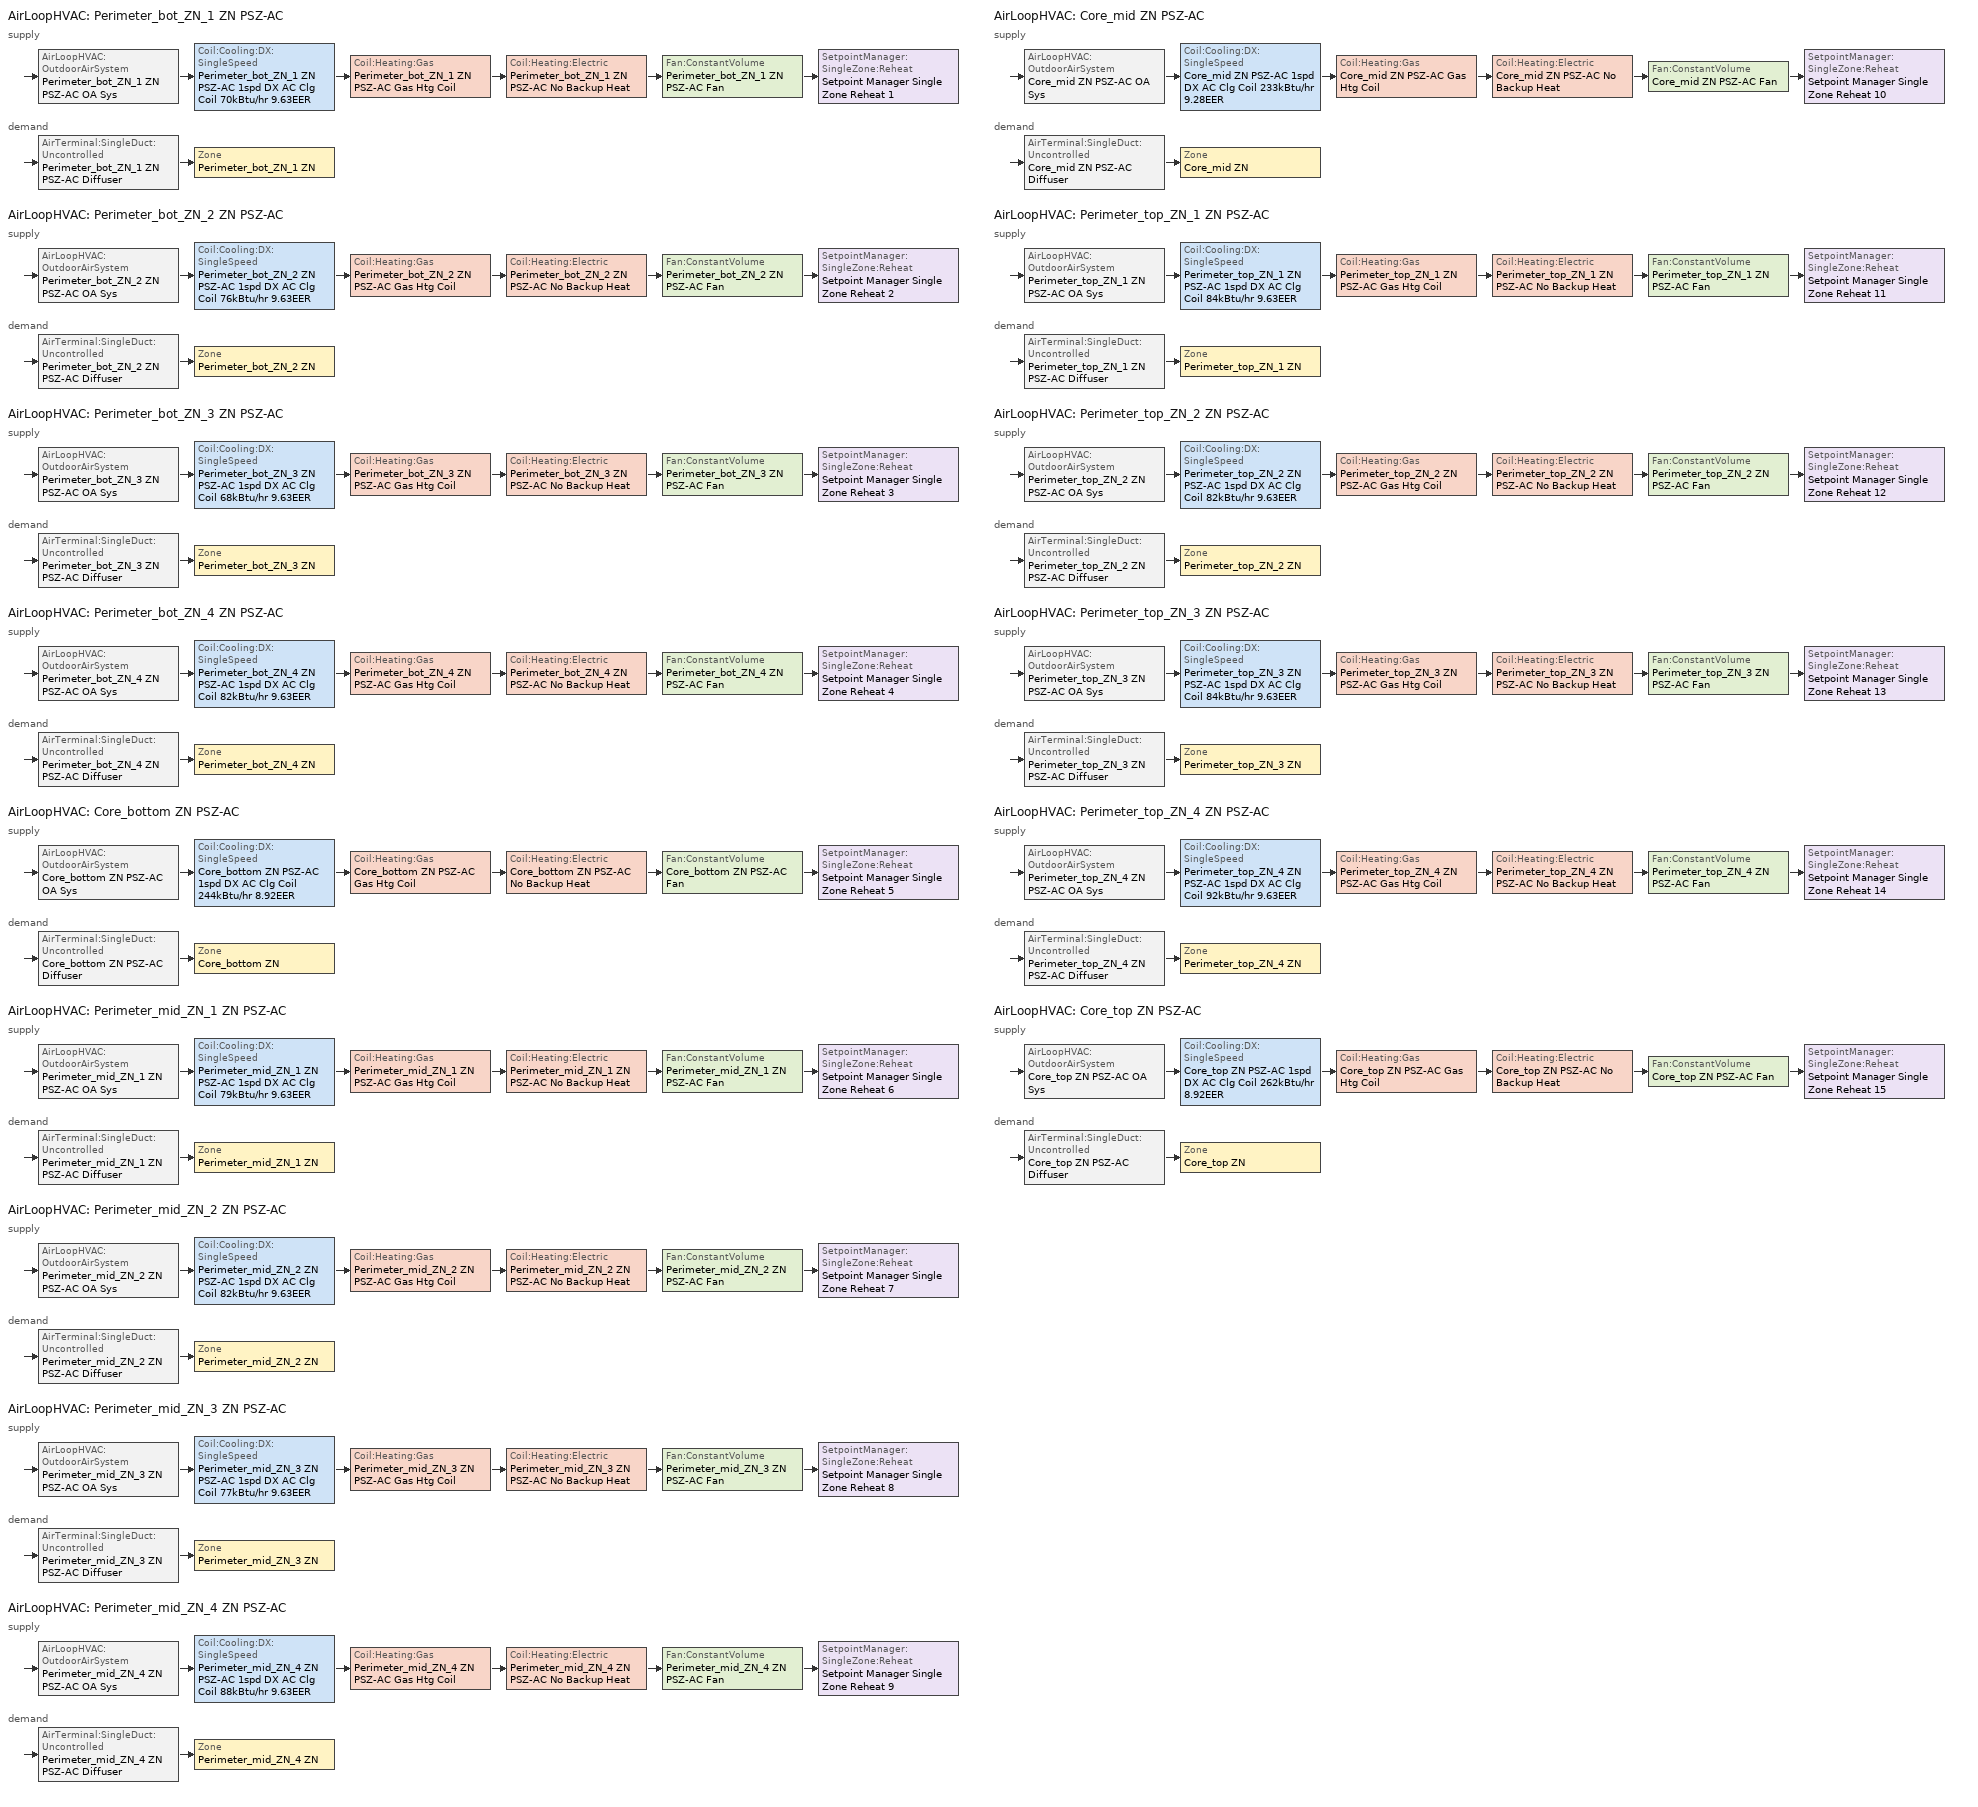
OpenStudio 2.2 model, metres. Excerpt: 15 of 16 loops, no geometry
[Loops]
AirLoopHVAC 'Perimeter_bot_ZN_1 ZN PSZ-AC'
 supply: AirLoopHVAC:OutdoorAirSystem 'Perimeter_bot_ZN_1 ZN PSZ-AC OA Sys' > Coil:Cooling:DX:SingleSpeed 'Perimeter_bot_ZN_1 ZN PSZ-AC 1spd DX AC Clg Coil 70kBtu/hr 9.63EER' > Coil:Heating:Gas 'Perimeter_bot_ZN_1 ZN PSZ-AC Gas Htg Coil' > Coil:Heating:Electric 'Perimeter_bot_ZN_1 ZN PSZ-AC No Backup Heat' > Fan:ConstantVolume 'Perimeter_bot_ZN_1 ZN PSZ-AC Fan' > SetpointManager:SingleZone:Reheat 'Setpoint Manager Single Zone Reheat 1'
 demand: AirTerminal:SingleDuct:Uncontrolled 'Perimeter_bot_ZN_1 ZN PSZ-AC Diffuser' > Zone 'Perimeter_bot_ZN_1 ZN'
AirLoopHVAC 'Perimeter_bot_ZN_2 ZN PSZ-AC'
 supply: AirLoopHVAC:OutdoorAirSystem 'Perimeter_bot_ZN_2 ZN PSZ-AC OA Sys' > Coil:Cooling:DX:SingleSpeed 'Perimeter_bot_ZN_2 ZN PSZ-AC 1spd DX AC Clg Coil 76kBtu/hr 9.63EER' > Coil:Heating:Gas 'Perimeter_bot_ZN_2 ZN PSZ-AC Gas Htg Coil' > Coil:Heating:Electric 'Perimeter_bot_ZN_2 ZN PSZ-AC No Backup Heat' > Fan:ConstantVolume 'Perimeter_bot_ZN_2 ZN PSZ-AC Fan' > SetpointManager:SingleZone:Reheat 'Setpoint Manager Single Zone Reheat 2'
 demand: AirTerminal:SingleDuct:Uncontrolled 'Perimeter_bot_ZN_2 ZN PSZ-AC Diffuser' > Zone 'Perimeter_bot_ZN_2 ZN'
AirLoopHVAC 'Perimeter_bot_ZN_3 ZN PSZ-AC'
 supply: AirLoopHVAC:OutdoorAirSystem 'Perimeter_bot_ZN_3 ZN PSZ-AC OA Sys' > Coil:Cooling:DX:SingleSpeed 'Perimeter_bot_ZN_3 ZN PSZ-AC 1spd DX AC Clg Coil 68kBtu/hr 9.63EER' > Coil:Heating:Gas 'Perimeter_bot_ZN_3 ZN PSZ-AC Gas Htg Coil' > Coil:Heating:Electric 'Perimeter_bot_ZN_3 ZN PSZ-AC No Backup Heat' > Fan:ConstantVolume 'Perimeter_bot_ZN_3 ZN PSZ-AC Fan' > SetpointManager:SingleZone:Reheat 'Setpoint Manager Single Zone Reheat 3'
 demand: AirTerminal:SingleDuct:Uncontrolled 'Perimeter_bot_ZN_3 ZN PSZ-AC Diffuser' > Zone 'Perimeter_bot_ZN_3 ZN'
AirLoopHVAC 'Perimeter_bot_ZN_4 ZN PSZ-AC'
 supply: AirLoopHVAC:OutdoorAirSystem 'Perimeter_bot_ZN_4 ZN PSZ-AC OA Sys' > Coil:Cooling:DX:SingleSpeed 'Perimeter_bot_ZN_4 ZN PSZ-AC 1spd DX AC Clg Coil 82kBtu/hr 9.63EER' > Coil:Heating:Gas 'Perimeter_bot_ZN_4 ZN PSZ-AC Gas Htg Coil' > Coil:Heating:Electric 'Perimeter_bot_ZN_4 ZN PSZ-AC No Backup Heat' > Fan:ConstantVolume 'Perimeter_bot_ZN_4 ZN PSZ-AC Fan' > SetpointManager:SingleZone:Reheat 'Setpoint Manager Single Zone Reheat 4'
 demand: AirTerminal:SingleDuct:Uncontrolled 'Perimeter_bot_ZN_4 ZN PSZ-AC Diffuser' > Zone 'Perimeter_bot_ZN_4 ZN'
AirLoopHVAC 'Core_bottom ZN PSZ-AC'
 supply: AirLoopHVAC:OutdoorAirSystem 'Core_bottom ZN PSZ-AC OA Sys' > Coil:Cooling:DX:SingleSpeed 'Core_bottom ZN PSZ-AC 1spd DX AC Clg Coil 244kBtu/hr 8.92EER' > Coil:Heating:Gas 'Core_bottom ZN PSZ-AC Gas Htg Coil' > Coil:Heating:Electric 'Core_bottom ZN PSZ-AC No Backup Heat' > Fan:ConstantVolume 'Core_bottom ZN PSZ-AC Fan' > SetpointManager:SingleZone:Reheat 'Setpoint Manager Single Zone Reheat 5'
 demand: AirTerminal:SingleDuct:Uncontrolled 'Core_bottom ZN PSZ-AC Diffuser' > Zone 'Core_bottom ZN'
AirLoopHVAC 'Perimeter_mid_ZN_1 ZN PSZ-AC'
 supply: AirLoopHVAC:OutdoorAirSystem 'Perimeter_mid_ZN_1 ZN PSZ-AC OA Sys' > Coil:Cooling:DX:SingleSpeed 'Perimeter_mid_ZN_1 ZN PSZ-AC 1spd DX AC Clg Coil 79kBtu/hr 9.63EER' > Coil:Heating:Gas 'Perimeter_mid_ZN_1 ZN PSZ-AC Gas Htg Coil' > Coil:Heating:Electric 'Perimeter_mid_ZN_1 ZN PSZ-AC No Backup Heat' > Fan:ConstantVolume 'Perimeter_mid_ZN_1 ZN PSZ-AC Fan' > SetpointManager:SingleZone:Reheat 'Setpoint Manager Single Zone Reheat 6'
 demand: AirTerminal:SingleDuct:Uncontrolled 'Perimeter_mid_ZN_1 ZN PSZ-AC Diffuser' > Zone 'Perimeter_mid_ZN_1 ZN'
AirLoopHVAC 'Perimeter_mid_ZN_2 ZN PSZ-AC'
 supply: AirLoopHVAC:OutdoorAirSystem 'Perimeter_mid_ZN_2 ZN PSZ-AC OA Sys' > Coil:Cooling:DX:SingleSpeed 'Perimeter_mid_ZN_2 ZN PSZ-AC 1spd DX AC Clg Coil 82kBtu/hr 9.63EER' > Coil:Heating:Gas 'Perimeter_mid_ZN_2 ZN PSZ-AC Gas Htg Coil' > Coil:Heating:Electric 'Perimeter_mid_ZN_2 ZN PSZ-AC No Backup Heat' > Fan:ConstantVolume 'Perimeter_mid_ZN_2 ZN PSZ-AC Fan' > SetpointManager:SingleZone:Reheat 'Setpoint Manager Single Zone Reheat 7'
 demand: AirTerminal:SingleDuct:Uncontrolled 'Perimeter_mid_ZN_2 ZN PSZ-AC Diffuser' > Zone 'Perimeter_mid_ZN_2 ZN'
AirLoopHVAC 'Perimeter_mid_ZN_3 ZN PSZ-AC'
 supply: AirLoopHVAC:OutdoorAirSystem 'Perimeter_mid_ZN_3 ZN PSZ-AC OA Sys' > Coil:Cooling:DX:SingleSpeed 'Perimeter_mid_ZN_3 ZN PSZ-AC 1spd DX AC Clg Coil 77kBtu/hr 9.63EER' > Coil:Heating:Gas 'Perimeter_mid_ZN_3 ZN PSZ-AC Gas Htg Coil' > Coil:Heating:Electric 'Perimeter_mid_ZN_3 ZN PSZ-AC No Backup Heat' > Fan:ConstantVolume 'Perimeter_mid_ZN_3 ZN PSZ-AC Fan' > SetpointManager:SingleZone:Reheat 'Setpoint Manager Single Zone Reheat 8'
 demand: AirTerminal:SingleDuct:Uncontrolled 'Perimeter_mid_ZN_3 ZN PSZ-AC Diffuser' > Zone 'Perimeter_mid_ZN_3 ZN'
AirLoopHVAC 'Perimeter_mid_ZN_4 ZN PSZ-AC'
 supply: AirLoopHVAC:OutdoorAirSystem 'Perimeter_mid_ZN_4 ZN PSZ-AC OA Sys' > Coil:Cooling:DX:SingleSpeed 'Perimeter_mid_ZN_4 ZN PSZ-AC 1spd DX AC Clg Coil 88kBtu/hr 9.63EER' > Coil:Heating:Gas 'Perimeter_mid_ZN_4 ZN PSZ-AC Gas Htg Coil' > Coil:Heating:Electric 'Perimeter_mid_ZN_4 ZN PSZ-AC No Backup Heat' > Fan:ConstantVolume 'Perimeter_mid_ZN_4 ZN PSZ-AC Fan' > SetpointManager:SingleZone:Reheat 'Setpoint Manager Single Zone Reheat 9'
 demand: AirTerminal:SingleDuct:Uncontrolled 'Perimeter_mid_ZN_4 ZN PSZ-AC Diffuser' > Zone 'Perimeter_mid_ZN_4 ZN'
AirLoopHVAC 'Core_mid ZN PSZ-AC'
 supply: AirLoopHVAC:OutdoorAirSystem 'Core_mid ZN PSZ-AC OA Sys' > Coil:Cooling:DX:SingleSpeed 'Core_mid ZN PSZ-AC 1spd DX AC Clg Coil 233kBtu/hr 9.28EER' > Coil:Heating:Gas 'Core_mid ZN PSZ-AC Gas Htg Coil' > Coil:Heating:Electric 'Core_mid ZN PSZ-AC No Backup Heat' > Fan:ConstantVolume 'Core_mid ZN PSZ-AC Fan' > SetpointManager:SingleZone:Reheat 'Setpoint Manager Single Zone Reheat 10'
 demand: AirTerminal:SingleDuct:Uncontrolled 'Core_mid ZN PSZ-AC Diffuser' > Zone 'Core_mid ZN'
AirLoopHVAC 'Perimeter_top_ZN_1 ZN PSZ-AC'
 supply: AirLoopHVAC:OutdoorAirSystem 'Perimeter_top_ZN_1 ZN PSZ-AC OA Sys' > Coil:Cooling:DX:SingleSpeed 'Perimeter_top_ZN_1 ZN PSZ-AC 1spd DX AC Clg Coil 84kBtu/hr 9.63EER' > Coil:Heating:Gas 'Perimeter_top_ZN_1 ZN PSZ-AC Gas Htg Coil' > Coil:Heating:Electric 'Perimeter_top_ZN_1 ZN PSZ-AC No Backup Heat' > Fan:ConstantVolume 'Perimeter_top_ZN_1 ZN PSZ-AC Fan' > SetpointManager:SingleZone:Reheat 'Setpoint Manager Single Zone Reheat 11'
 demand: AirTerminal:SingleDuct:Uncontrolled 'Perimeter_top_ZN_1 ZN PSZ-AC Diffuser' > Zone 'Perimeter_top_ZN_1 ZN'
AirLoopHVAC 'Perimeter_top_ZN_2 ZN PSZ-AC'
 supply: AirLoopHVAC:OutdoorAirSystem 'Perimeter_top_ZN_2 ZN PSZ-AC OA Sys' > Coil:Cooling:DX:SingleSpeed 'Perimeter_top_ZN_2 ZN PSZ-AC 1spd DX AC Clg Coil 82kBtu/hr 9.63EER' > Coil:Heating:Gas 'Perimeter_top_ZN_2 ZN PSZ-AC Gas Htg Coil' > Coil:Heating:Electric 'Perimeter_top_ZN_2 ZN PSZ-AC No Backup Heat' > Fan:ConstantVolume 'Perimeter_top_ZN_2 ZN PSZ-AC Fan' > SetpointManager:SingleZone:Reheat 'Setpoint Manager Single Zone Reheat 12'
 demand: AirTerminal:SingleDuct:Uncontrolled 'Perimeter_top_ZN_2 ZN PSZ-AC Diffuser' > Zone 'Perimeter_top_ZN_2 ZN'
AirLoopHVAC 'Perimeter_top_ZN_3 ZN PSZ-AC'
 supply: AirLoopHVAC:OutdoorAirSystem 'Perimeter_top_ZN_3 ZN PSZ-AC OA Sys' > Coil:Cooling:DX:SingleSpeed 'Perimeter_top_ZN_3 ZN PSZ-AC 1spd DX AC Clg Coil 84kBtu/hr 9.63EER' > Coil:Heating:Gas 'Perimeter_top_ZN_3 ZN PSZ-AC Gas Htg Coil' > Coil:Heating:Electric 'Perimeter_top_ZN_3 ZN PSZ-AC No Backup Heat' > Fan:ConstantVolume 'Perimeter_top_ZN_3 ZN PSZ-AC Fan' > SetpointManager:SingleZone:Reheat 'Setpoint Manager Single Zone Reheat 13'
 demand: AirTerminal:SingleDuct:Uncontrolled 'Perimeter_top_ZN_3 ZN PSZ-AC Diffuser' > Zone 'Perimeter_top_ZN_3 ZN'
AirLoopHVAC 'Perimeter_top_ZN_4 ZN PSZ-AC'
 supply: AirLoopHVAC:OutdoorAirSystem 'Perimeter_top_ZN_4 ZN PSZ-AC OA Sys' > Coil:Cooling:DX:SingleSpeed 'Perimeter_top_ZN_4 ZN PSZ-AC 1spd DX AC Clg Coil 92kBtu/hr 9.63EER' > Coil:Heating:Gas 'Perimeter_top_ZN_4 ZN PSZ-AC Gas Htg Coil' > Coil:Heating:Electric 'Perimeter_top_ZN_4 ZN PSZ-AC No Backup Heat' > Fan:ConstantVolume 'Perimeter_top_ZN_4 ZN PSZ-AC Fan' > SetpointManager:SingleZone:Reheat 'Setpoint Manager Single Zone Reheat 14'
 demand: AirTerminal:SingleDuct:Uncontrolled 'Perimeter_top_ZN_4 ZN PSZ-AC Diffuser' > Zone 'Perimeter_top_ZN_4 ZN'
AirLoopHVAC 'Core_top ZN PSZ-AC'
 supply: AirLoopHVAC:OutdoorAirSystem 'Core_top ZN PSZ-AC OA Sys' > Coil:Cooling:DX:SingleSpeed 'Core_top ZN PSZ-AC 1spd DX AC Clg Coil 262kBtu/hr 8.92EER' > Coil:Heating:Gas 'Core_top ZN PSZ-AC Gas Htg Coil' > Coil:Heating:Electric 'Core_top ZN PSZ-AC No Backup Heat' > Fan:ConstantVolume 'Core_top ZN PSZ-AC Fan' > SetpointManager:SingleZone:Reheat 'Setpoint Manager Single Zone Reheat 15'
 demand: AirTerminal:SingleDuct:Uncontrolled 'Core_top ZN PSZ-AC Diffuser' > Zone 'Core_top ZN'
[Sizing:Zone] Zone Cooling Design Supply Air Temperature Input Method=SupplyAirTemperature; Zone Cooling Design Supply Air Temperature {C}=12.8; Zone Cooling Design Supply Air Temperature Difference {deltaC}=11.11; Zone Heating Design Supply Air Temperature Input Method=SupplyAirTemperature; Zone Heating Design Supply Air Temperature {C}=40; Zone Heating Design Supply Air Temperature Difference {deltaC}=11.11; Zone Cooling Design Supply Air Humidity Ratio {kg-H2O/kg-air}=0.0085; Zone Heating Design Supply Air Humidity Ratio {kg-H2O/kg-air}=0.008; Cooling Design Air Flow Method=DesignDay; Heating Design Air Flow Method=DesignDay; Account for Dedicated Outdoor Air System=No; Dedicated Outdoor Air System Control Strategy=NeutralSupplyAir; Dedicated Outdoor Air Low Setpoint Temperature for Design {C}=autosize; Dedicated Outdoor Air High Setpoint Temperature for Design {C}=autosize
Core_bottom ZN; Core_mid ZN; Core_top ZN; Perimeter_bot_ZN_1 ZN; Perimeter_bot_ZN_2 ZN; Perimeter_bot_ZN_3 ZN; Perimeter_bot_ZN_4 ZN; Perimeter_mid_ZN_1 ZN; Perimeter_mid_ZN_2 ZN; Perimeter_mid_ZN_3 ZN; Perimeter_mid_ZN_4 ZN; Perimeter_top_ZN_1 ZN; Perimeter_top_ZN_2 ZN; Perimeter_top_ZN_3 ZN; Perimeter_top_ZN_4 ZN
[Zone equipment]
Core_bottom ZN: Core_bottom ZN PSZ-AC Diffuser
Core_mid ZN: Core_mid ZN PSZ-AC Diffuser
Core_top ZN: Core_top ZN PSZ-AC Diffuser
Perimeter_bot_ZN_1 ZN: Perimeter_bot_ZN_1 ZN PSZ-AC Diffuser
Perimeter_bot_ZN_2 ZN: Perimeter_bot_ZN_2 ZN PSZ-AC Diffuser
Perimeter_bot_ZN_3 ZN: Perimeter_bot_ZN_3 ZN PSZ-AC Diffuser
Perimeter_bot_ZN_4 ZN: Perimeter_bot_ZN_4 ZN PSZ-AC Diffuser
Perimeter_mid_ZN_1 ZN: Perimeter_mid_ZN_1 ZN PSZ-AC Diffuser
Perimeter_mid_ZN_2 ZN: Perimeter_mid_ZN_2 ZN PSZ-AC Diffuser
Perimeter_mid_ZN_3 ZN: Perimeter_mid_ZN_3 ZN PSZ-AC Diffuser
Perimeter_mid_ZN_4 ZN: Perimeter_mid_ZN_4 ZN PSZ-AC Diffuser
Perimeter_top_ZN_1 ZN: Perimeter_top_ZN_1 ZN PSZ-AC Diffuser
Perimeter_top_ZN_2 ZN: Perimeter_top_ZN_2 ZN PSZ-AC Diffuser
Perimeter_top_ZN_3 ZN: Perimeter_top_ZN_3 ZN PSZ-AC Diffuser
Perimeter_top_ZN_4 ZN: Perimeter_top_ZN_4 ZN PSZ-AC Diffuser
[AirLoopHVAC] Availability Schedule=OfficeMedium HVACOperationSchd; Design Supply Air Flow Rate {m3/s}=AutoSize
Name | Availability Manager
Perimeter_bot_ZN_1 ZN PSZ-AC | Availability Manager Night Cycle 1
Perimeter_bot_ZN_2 ZN PSZ-AC | Availability Manager Night Cycle 2
Perimeter_bot_ZN_3 ZN PSZ-AC | Availability Manager Night Cycle 3
Perimeter_bot_ZN_4 ZN PSZ-AC | Availability Manager Night Cycle 4
Core_bottom ZN PSZ-AC | Availability Manager Night Cycle 5
Perimeter_mid_ZN_1 ZN PSZ-AC | Availability Manager Night Cycle 6
Perimeter_mid_ZN_2 ZN PSZ-AC | Availability Manager Night Cycle 7
Perimeter_mid_ZN_3 ZN PSZ-AC | Availability Manager Night Cycle 8
Perimeter_mid_ZN_4 ZN PSZ-AC | Availability Manager Night Cycle 9
Core_mid ZN PSZ-AC | Availability Manager Night Cycle 10
Perimeter_top_ZN_1 ZN PSZ-AC | Availability Manager Night Cycle 11
Perimeter_top_ZN_2 ZN PSZ-AC | Availability Manager Night Cycle 12
Perimeter_top_ZN_3 ZN PSZ-AC | Availability Manager Night Cycle 13
Perimeter_top_ZN_4 ZN PSZ-AC | Availability Manager Night Cycle 14
Core_top ZN PSZ-AC | Availability Manager Night Cycle 15
[Sizing:System] Type of Load to Size On=Sensible; Design Outdoor Air Flow Rate {m3/s}=Autosize; Minimum System Air Flow Ratio=1; Preheat Design Temperature {C}=7; Preheat Design Humidity Ratio {kg-H2O/kg-Air}=0.008; Precool Design Temperature {C}=12.8; Precool Design Humidity Ratio {kg-H2O/kg-Air}=0.008; Central Cooling Design Supply Air Temperature {C}=12.8; Central Heating Design Supply Air Temperature {C}=40; Sizing Option=Coincident; 100% Outdoor Air in Cooling=No; 100% Outdoor Air in Heating=No; Central Cooling Design Supply Air Humidity Ratio {kg-H2O/kg-Air}=0.0085; Central Heating Design Supply Air Humidity Ratio {kg-H2O/kg-Air}=0.008; Cooling Design Air Flow Method=DesignDay; Cooling Design Air Flow Rate {m3/s}=0; Heating Design Air Flow Method=DesignDay; Heating Design Air Flow Rate {m3/s}=0; System Outdoor Air Method=ZoneSum; Zone Maximum Outdoor Air Fraction=1; Cooling Supply Air Flow Rate Per Floor Area {m3/s-m2}=0.00996765; Cooling Fraction of Autosized Cooling Supply Air Flow Rate=1; Cooling Supply Air Flow Rate Per Unit Cooling Capacity {m3/s-W}=3.94755e-05; Heating Supply Air Flow Rate Per Floor Area {m3/s-m2}=0.00996765; Heating Fraction of Autosized Heating Supply Air Flow Rate=1; Heating Fraction of Autosized Cooling Supply Air Flow Rate=1; Heating Supply Air Flow Rate Per Unit Heating Capacity {m3/s-W}=3.15882e-05; Cooling Design Capacity Method=CoolingDesignCapacity; Cooling Design Capacity {W}=autosize; Cooling Design Capacity Per Floor Area {W/m2}=234.7; Fraction of Autosized Cooling Design Capacity=1; Heating Design Capacity Method=HeatingDesignCapacity; Heating Design Capacity {W}=autosize; Heating Design Capacity Per Floor Area {W/m2}=157; Fraction of Autosized Heating Design Capacity=1; Central Cooling Capacity Control Method=OnOff
Perimeter_bot_ZN_1 ZN PSZ-AC; Perimeter_bot_ZN_2 ZN PSZ-AC; Perimeter_bot_ZN_3 ZN PSZ-AC; Perimeter_bot_ZN_4 ZN PSZ-AC; Core_bottom ZN PSZ-AC; Perimeter_mid_ZN_1 ZN PSZ-AC; Perimeter_mid_ZN_2 ZN PSZ-AC; Perimeter_mid_ZN_3 ZN PSZ-AC; Perimeter_mid_ZN_4 ZN PSZ-AC; Core_mid ZN PSZ-AC; Perimeter_top_ZN_1 ZN PSZ-AC; Perimeter_top_ZN_2 ZN PSZ-AC; Perimeter_top_ZN_3 ZN PSZ-AC; Perimeter_top_ZN_4 ZN PSZ-AC; Core_top ZN PSZ-AC
[SetpointManager:SingleZone:Reheat] Minimum Supply Air Temperature {C}=10; Maximum Supply Air Temperature {C}=50
Name | Control Zone
Setpoint Manager Single Zone Reheat 1 | Perimeter_bot_ZN_1 ZN
Setpoint Manager Single Zone Reheat 2 | Perimeter_bot_ZN_2 ZN
Setpoint Manager Single Zone Reheat 3 | Perimeter_bot_ZN_3 ZN
Setpoint Manager Single Zone Reheat 4 | Perimeter_bot_ZN_4 ZN
Setpoint Manager Single Zone Reheat 5 | Core_bottom ZN
Setpoint Manager Single Zone Reheat 6 | Perimeter_mid_ZN_1 ZN
Setpoint Manager Single Zone Reheat 7 | Perimeter_mid_ZN_2 ZN
Setpoint Manager Single Zone Reheat 8 | Perimeter_mid_ZN_3 ZN
Setpoint Manager Single Zone Reheat 9 | Perimeter_mid_ZN_4 ZN
Setpoint Manager Single Zone Reheat 10 | Core_mid ZN
Setpoint Manager Single Zone Reheat 11 | Perimeter_top_ZN_1 ZN
Setpoint Manager Single Zone Reheat 12 | Perimeter_top_ZN_2 ZN
Setpoint Manager Single Zone Reheat 13 | Perimeter_top_ZN_3 ZN
Setpoint Manager Single Zone Reheat 14 | Perimeter_top_ZN_4 ZN
Setpoint Manager Single Zone Reheat 15 | Core_top ZN
[Fan:ConstantVolume] Availability Schedule=OfficeMedium HVACOperationSchd; Pressure Rise {Pa}=622.722; Maximum Flow Rate {m3/s}=AutoSize
Name | Fan Efficiency | Motor Efficiency
Perimeter_bot_ZN_1 ZN PSZ-AC Fan; Perimeter_bot_ZN_2 ZN PSZ-AC Fan; Perimeter_bot_ZN_3 ZN PSZ-AC Fan; Perimeter_bot_ZN_4 ZN PSZ-AC Fan; Perimeter_mid_ZN_1 ZN PSZ-AC Fan; Perimeter_mid_ZN_2 ZN PSZ-AC Fan; Perimeter_mid_ZN_3 ZN PSZ-AC Fan; Perimeter_mid_ZN_4 ZN PSZ-AC Fan; Perimeter_top_ZN_1 ZN PSZ-AC Fan; Perimeter_top_ZN_2 ZN PSZ-AC Fan; Perimeter_top_ZN_3 ZN PSZ-AC Fan; Perimeter_top_ZN_4 ZN PSZ-AC Fan | 0.546 | 0.84
Core_bottom ZN PSZ-AC Fan; Core_mid ZN PSZ-AC Fan; Core_top ZN PSZ-AC Fan | 0.56875 | 0.875
[Coil:Heating:Gas] Availability Schedule=Always On Discrete; Gas Burner Efficiency=0.78; Nominal Capacity {W}=AutoSize; Parasitic Electric Load {W}=0; Parasitic Gas Load {W}=0
Perimeter_bot_ZN_1 ZN PSZ-AC Gas Htg Coil; Perimeter_bot_ZN_2 ZN PSZ-AC Gas Htg Coil; Perimeter_bot_ZN_3 ZN PSZ-AC Gas Htg Coil; Perimeter_bot_ZN_4 ZN PSZ-AC Gas Htg Coil; Core_bottom ZN PSZ-AC Gas Htg Coil; Perimeter_mid_ZN_1 ZN PSZ-AC Gas Htg Coil; Perimeter_mid_ZN_2 ZN PSZ-AC Gas Htg Coil; Perimeter_mid_ZN_3 ZN PSZ-AC Gas Htg Coil; Perimeter_mid_ZN_4 ZN PSZ-AC Gas Htg Coil; Core_mid ZN PSZ-AC Gas Htg Coil; Perimeter_top_ZN_1 ZN PSZ-AC Gas Htg Coil; Perimeter_top_ZN_2 ZN PSZ-AC Gas Htg Coil; Perimeter_top_ZN_3 ZN PSZ-AC Gas Htg Coil; Perimeter_top_ZN_4 ZN PSZ-AC Gas Htg Coil; Core_top ZN PSZ-AC Gas Htg Coil
[Coil:Heating:Electric] Availability Schedule=Always Off Discrete; Nominal Capacity {W}=0
Perimeter_bot_ZN_1 ZN PSZ-AC No Backup Heat; Perimeter_bot_ZN_2 ZN PSZ-AC No Backup Heat; Perimeter_bot_ZN_3 ZN PSZ-AC No Backup Heat; Perimeter_bot_ZN_4 ZN PSZ-AC No Backup Heat; Core_bottom ZN PSZ-AC No Backup Heat; Perimeter_mid_ZN_1 ZN PSZ-AC No Backup Heat; Perimeter_mid_ZN_2 ZN PSZ-AC No Backup Heat; Perimeter_mid_ZN_3 ZN PSZ-AC No Backup Heat; Perimeter_mid_ZN_4 ZN PSZ-AC No Backup Heat; Core_mid ZN PSZ-AC No Backup Heat; Perimeter_top_ZN_1 ZN PSZ-AC No Backup Heat; Perimeter_top_ZN_2 ZN PSZ-AC No Backup Heat; Perimeter_top_ZN_3 ZN PSZ-AC No Backup Heat; Perimeter_top_ZN_4 ZN PSZ-AC No Backup Heat; Core_top ZN PSZ-AC No Backup Heat
[Coil:Cooling:DX:SingleSpeed] Availability Schedule=Always On Discrete; Rated Total Cooling Capacity {W}=autosize; Rated Sensible Heat Ratio=autosize; Rated Air Flow Rate {m3/s}=autosize; Rated Evaporator Fan Power Per Volume Flow Rate {W/(m3/s)}=773.3; Condenser Type=AirCooled; Evaporative Condenser Effectiveness=0; Evaporative Condenser Air Flow Rate {m3/s}=Autosize; Evaporative Condenser Pump Rated Power Consumption {W}=Autosize; Crankcase Heater Capacity {W}=0; Maximum Outdoor Dry-Bulb Temperature for Crankcase Heater Operation {C}=0; Basin Heater Capacity {W/K}=0; Basin Heater Setpoint Temperature {C}=10
Name | Rated COP {W/W} | Total Cooling Capacity Function of Temperature Curve | Total Cooling Capacity Function of Flow Fraction Curve | Energy Input Ratio Function of Temperature Curve | Energy Input Ratio Function of Flow Fraction Curve | Part Load Fraction Correlation Curve
Perimeter_bot_ZN_1 ZN PSZ-AC 1spd DX AC Clg Coil 70kBtu/hr 9.63EER | 3.30783 | DOE Ref DX Clg Coil Cool-Cap-fT 3 | DOE Ref DX Clg Coil Cool-CAP-fFlow 3 | DOE Ref DX Clg Coil Cool-EIR-fT 3 | DOE Ref DX Clg Coil Cool-EIR-fFlow 3 | DOE Ref DX Clg Coil Cool-PLF-fPLR 3
Perimeter_bot_ZN_2 ZN PSZ-AC 1spd DX AC Clg Coil 76kBtu/hr 9.63EER | 3.31268 | DOE Ref DX Clg Coil Cool-Cap-fT 4 | DOE Ref DX Clg Coil Cool-CAP-fFlow 4 | DOE Ref DX Clg Coil Cool-EIR-fT 4 | DOE Ref DX Clg Coil Cool-EIR-fFlow 4 | DOE Ref DX Clg Coil Cool-PLF-fPLR 4
Perimeter_bot_ZN_3 ZN PSZ-AC 1spd DX AC Clg Coil 68kBtu/hr 9.63EER | 3.30639 | DOE Ref DX Clg Coil Cool-Cap-fT 5 | DOE Ref DX Clg Coil Cool-CAP-fFlow 5 | DOE Ref DX Clg Coil Cool-EIR-fT 5 | DOE Ref DX Clg Coil Cool-EIR-fFlow 5 | DOE Ref DX Clg Coil Cool-PLF-fPLR 5
Perimeter_bot_ZN_4 ZN PSZ-AC 1spd DX AC Clg Coil 82kBtu/hr 9.63EER | 3.3172 | DOE Ref DX Clg Coil Cool-Cap-fT 6 | DOE Ref DX Clg Coil Cool-CAP-fFlow 6 | DOE Ref DX Clg Coil Cool-EIR-fT 6 | DOE Ref DX Clg Coil Cool-EIR-fFlow 6 | DOE Ref DX Clg Coil Cool-PLF-fPLR 6
Core_bottom ZN PSZ-AC 1spd DX AC Clg Coil 244kBtu/hr 8.92EER | 3.18553 | DOE Ref DX Clg Coil Cool-Cap-fT | DOE Ref DX Clg Coil Cool-CAP-fFlow | DOE Ref DX Clg Coil Cool-EIR-fT | DOE Ref DX Clg Coil Cool-EIR-fFlow | DOE Ref DX Clg Coil Cool-PLF-fPLR
Perimeter_mid_ZN_1 ZN PSZ-AC 1spd DX AC Clg Coil 79kBtu/hr 9.63EER | 3.31471 | DOE Ref DX Clg Coil Cool-Cap-fT 7 | DOE Ref DX Clg Coil Cool-CAP-fFlow 7 | DOE Ref DX Clg Coil Cool-EIR-fT 7 | DOE Ref DX Clg Coil Cool-EIR-fFlow 7 | DOE Ref DX Clg Coil Cool-PLF-fPLR 7
Perimeter_mid_ZN_2 ZN PSZ-AC 1spd DX AC Clg Coil 82kBtu/hr 9.63EER | 3.31655 | DOE Ref DX Clg Coil Cool-Cap-fT 8 | DOE Ref DX Clg Coil Cool-CAP-fFlow 8 | DOE Ref DX Clg Coil Cool-EIR-fT 8 | DOE Ref DX Clg Coil Cool-EIR-fFlow 8 | DOE Ref DX Clg Coil Cool-PLF-fPLR 8
Perimeter_mid_ZN_3 ZN PSZ-AC 1spd DX AC Clg Coil 77kBtu/hr 9.63EER | 3.31337 | DOE Ref DX Clg Coil Cool-Cap-fT 9 | DOE Ref DX Clg Coil Cool-CAP-fFlow 9 | DOE Ref DX Clg Coil Cool-EIR-fT 9 | DOE Ref DX Clg Coil Cool-EIR-fFlow 9 | DOE Ref DX Clg Coil Cool-PLF-fPLR 9
Perimeter_mid_ZN_4 ZN PSZ-AC 1spd DX AC Clg Coil 88kBtu/hr 9.63EER | 3.32133 | DOE Ref DX Clg Coil Cool-Cap-fT 10 | DOE Ref DX Clg Coil Cool-CAP-fFlow 10 | DOE Ref DX Clg Coil Cool-EIR-fT 10 | DOE Ref DX Clg Coil Cool-EIR-fFlow 10 | DOE Ref DX Clg Coil Cool-PLF-fPLR 10
Core_mid ZN PSZ-AC 1spd DX AC Clg Coil 233kBtu/hr 9.28EER | 3.30605 | DOE Ref DX Clg Coil Cool-Cap-fT 1 | DOE Ref DX Clg Coil Cool-CAP-fFlow 1 | DOE Ref DX Clg Coil Cool-EIR-fT 1 | DOE Ref DX Clg Coil Cool-EIR-fFlow 1 | DOE Ref DX Clg Coil Cool-PLF-fPLR 1
Perimeter_top_ZN_1 ZN PSZ-AC 1spd DX AC Clg Coil 84kBtu/hr 9.63EER | 3.31833 | DOE Ref DX Clg Coil Cool-Cap-fT 11 | DOE Ref DX Clg Coil Cool-CAP-fFlow 11 | DOE Ref DX Clg Coil Cool-EIR-fT 11 | DOE Ref DX Clg Coil Cool-EIR-fFlow 11 | DOE Ref DX Clg Coil Cool-PLF-fPLR 11
Perimeter_top_ZN_2 ZN PSZ-AC 1spd DX AC Clg Coil 82kBtu/hr 9.63EER | 3.31706 | DOE Ref DX Clg Coil Cool-Cap-fT 12 | DOE Ref DX Clg Coil Cool-CAP-fFlow 12 | DOE Ref DX Clg Coil Cool-EIR-fT 12 | DOE Ref DX Clg Coil Cool-EIR-fFlow 12 | DOE Ref DX Clg Coil Cool-PLF-fPLR 12
Perimeter_top_ZN_3 ZN PSZ-AC 1spd DX AC Clg Coil 84kBtu/hr 9.63EER | 3.31847 | DOE Ref DX Clg Coil Cool-Cap-fT 13 | DOE Ref DX Clg Coil Cool-CAP-fFlow 13 | DOE Ref DX Clg Coil Cool-EIR-fT 13 | DOE Ref DX Clg Coil Cool-EIR-fFlow 13 | DOE Ref DX Clg Coil Cool-PLF-fPLR 13
Perimeter_top_ZN_4 ZN PSZ-AC 1spd DX AC Clg Coil 92kBtu/hr 9.63EER | 3.32426 | DOE Ref DX Clg Coil Cool-Cap-fT 14 | DOE Ref DX Clg Coil Cool-CAP-fFlow 14 | DOE Ref DX Clg Coil Cool-EIR-fT 14 | DOE Ref DX Clg Coil Cool-EIR-fFlow 14 | DOE Ref DX Clg Coil Cool-PLF-fPLR 14
Core_top ZN PSZ-AC 1spd DX AC Clg Coil 262kBtu/hr 8.92EER | 3.19811 | DOE Ref DX Clg Coil Cool-Cap-fT 2 | DOE Ref DX Clg Coil Cool-CAP-fFlow 2 | DOE Ref DX Clg Coil Cool-EIR-fT 2 | DOE Ref DX Clg Coil Cool-EIR-fFlow 2 | DOE Ref DX Clg Coil Cool-PLF-fPLR 2
[Controller:OutdoorAir] Minimum Outdoor Air Flow Rate {m3/s}=0; Maximum Outdoor Air Flow Rate {m3/s}=Autosize; Economizer Control Type=NoEconomizer; Economizer Control Action Type=ModulateFlow; Economizer Maximum Limit Dry-Bulb Temperature {C}=28; Economizer Maximum Limit Enthalpy {J/kg}=64000; Economizer Minimum Limit Dry-Bulb Temperature {C}=-100; Lockout Type=LockoutWithCompressor; Minimum Limit Type=FixedMinimum; Minimum Outdoor Air Schedule=Always On Discrete; High Humidity Control=No; Heat Recovery Bypass Control Type=BypassWhenWithinEconomizerLimits
Name | Controller Mechanical Ventilation
Perimeter_bot_ZN_1 ZN PSZ-AC OA Sys Controller | Controller Mechanical Ventilation 1
Perimeter_bot_ZN_2 ZN PSZ-AC OA Sys Controller | Controller Mechanical Ventilation 2
Perimeter_bot_ZN_3 ZN PSZ-AC OA Sys Controller | Controller Mechanical Ventilation 3
Perimeter_bot_ZN_4 ZN PSZ-AC OA Sys Controller | Controller Mechanical Ventilation 4
Core_bottom ZN PSZ-AC OA Sys Controller | Controller Mechanical Ventilation 5
Perimeter_mid_ZN_1 ZN PSZ-AC OA Sys Controller | Controller Mechanical Ventilation 6
Perimeter_mid_ZN_2 ZN PSZ-AC OA Sys Controller | Controller Mechanical Ventilation 7
Perimeter_mid_ZN_3 ZN PSZ-AC OA Sys Controller | Controller Mechanical Ventilation 8
Perimeter_mid_ZN_4 ZN PSZ-AC OA Sys Controller | Controller Mechanical Ventilation 9
Core_mid ZN PSZ-AC OA Sys Controller | Controller Mechanical Ventilation 10
Perimeter_top_ZN_1 ZN PSZ-AC OA Sys Controller | Controller Mechanical Ventilation 11
Perimeter_top_ZN_2 ZN PSZ-AC OA Sys Controller | Controller Mechanical Ventilation 12
Perimeter_top_ZN_3 ZN PSZ-AC OA Sys Controller | Controller Mechanical Ventilation 13
Perimeter_top_ZN_4 ZN PSZ-AC OA Sys Controller | Controller Mechanical Ventilation 14
Core_top ZN PSZ-AC OA Sys Controller | Controller Mechanical Ventilation 15
[Controller:MechanicalVentilation] Availability Schedule=Always On Discrete; System Outdoor Air Method=ZoneSum
Controller Mechanical Ventilation 1; Controller Mechanical Ventilation 2; Controller Mechanical Ventilation 3; Controller Mechanical Ventilation 4; Controller Mechanical Ventilation 5; Controller Mechanical Ventilation 6; Controller Mechanical Ventilation 7; Controller Mechanical Ventilation 8; Controller Mechanical Ventilation 9; Controller Mechanical Ventilation 10; Controller Mechanical Ventilation 11; Controller Mechanical Ventilation 12; Controller Mechanical Ventilation 13; Controller Mechanical Ventilation 14; Controller Mechanical Ventilation 15
[AirLoopHVAC:OutdoorAirSystem]
Name | Controller
Perimeter_bot_ZN_1 ZN PSZ-AC OA Sys | Perimeter_bot_ZN_1 ZN PSZ-AC OA Sys Controller
Perimeter_bot_ZN_2 ZN PSZ-AC OA Sys | Perimeter_bot_ZN_2 ZN PSZ-AC OA Sys Controller
Perimeter_bot_ZN_3 ZN PSZ-AC OA Sys | Perimeter_bot_ZN_3 ZN PSZ-AC OA Sys Controller
Perimeter_bot_ZN_4 ZN PSZ-AC OA Sys | Perimeter_bot_ZN_4 ZN PSZ-AC OA Sys Controller
Core_bottom ZN PSZ-AC OA Sys | Core_bottom ZN PSZ-AC OA Sys Controller
Perimeter_mid_ZN_1 ZN PSZ-AC OA Sys | Perimeter_mid_ZN_1 ZN PSZ-AC OA Sys Controller
Perimeter_mid_ZN_2 ZN PSZ-AC OA Sys | Perimeter_mid_ZN_2 ZN PSZ-AC OA Sys Controller
Perimeter_mid_ZN_3 ZN PSZ-AC OA Sys | Perimeter_mid_ZN_3 ZN PSZ-AC OA Sys Controller
Perimeter_mid_ZN_4 ZN PSZ-AC OA Sys | Perimeter_mid_ZN_4 ZN PSZ-AC OA Sys Controller
Core_mid ZN PSZ-AC OA Sys | Core_mid ZN PSZ-AC OA Sys Controller
Perimeter_top_ZN_1 ZN PSZ-AC OA Sys | Perimeter_top_ZN_1 ZN PSZ-AC OA Sys Controller
Perimeter_top_ZN_2 ZN PSZ-AC OA Sys | Perimeter_top_ZN_2 ZN PSZ-AC OA Sys Controller
Perimeter_top_ZN_3 ZN PSZ-AC OA Sys | Perimeter_top_ZN_3 ZN PSZ-AC OA Sys Controller
Perimeter_top_ZN_4 ZN PSZ-AC OA Sys | Perimeter_top_ZN_4 ZN PSZ-AC OA Sys Controller
Core_top ZN PSZ-AC OA Sys | Core_top ZN PSZ-AC OA Sys Controller
[AvailabilityManager:NightCycle] Control Type=CycleOnAny; Thermostat Tolerance {deltaC}=1; Cycling Run Time {s}=3600
Availability Manager Night Cycle 1; Availability Manager Night Cycle 2; Availability Manager Night Cycle 3; Availability Manager Night Cycle 4; Availability Manager Night Cycle 5; Availability Manager Night Cycle 6; Availability Manager Night Cycle 7; Availability Manager Night Cycle 8; Availability Manager Night Cycle 9; Availability Manager Night Cycle 10; Availability Manager Night Cycle 11; Availability Manager Night Cycle 12; Availability Manager Night Cycle 13; Availability Manager Night Cycle 14; Availability Manager Night Cycle 15
[AirTerminal:SingleDuct:Uncontrolled] Availability Schedule=Always On Discrete; Maximum Air Flow Rate {m3/s}=AutoSize
Perimeter_bot_ZN_1 ZN PSZ-AC Diffuser; Perimeter_bot_ZN_2 ZN PSZ-AC Diffuser; Perimeter_bot_ZN_3 ZN PSZ-AC Diffuser; Perimeter_bot_ZN_4 ZN PSZ-AC Diffuser; Core_bottom ZN PSZ-AC Diffuser; Perimeter_mid_ZN_1 ZN PSZ-AC Diffuser; Perimeter_mid_ZN_2 ZN PSZ-AC Diffuser; Perimeter_mid_ZN_3 ZN PSZ-AC Diffuser; Perimeter_mid_ZN_4 ZN PSZ-AC Diffuser; Core_mid ZN PSZ-AC Diffuser; Perimeter_top_ZN_1 ZN PSZ-AC Diffuser; Perimeter_top_ZN_2 ZN PSZ-AC Diffuser; Perimeter_top_ZN_3 ZN PSZ-AC Diffuser; Perimeter_top_ZN_4 ZN PSZ-AC Diffuser; Core_top ZN PSZ-AC Diffuser
[Schedule:Ruleset]
OfficeMedium HVACOperationSchd: Default Day Schedule=OfficeMedium HVACOperationSchd Default; Summer Design Day Schedule=OfficeMedium HVACOperationSchd Summer Design Day; Winter Design Day Schedule=OfficeMedium HVACOperationSchd Winter Design Day
[Schedule:Day]
OfficeMedium HVACOperationSchd Default: 24, 0, 0
OfficeMedium HVACOperationSchd Summer Design Day; OfficeMedium HVACOperationSchd SmrDsn|Wkdy Day: 6, 0, 0, 22, 0, 1, 24, 0, 0
OfficeMedium HVACOperationSchd Winter Design Day; OfficeMedium HVACOperationSchd WntrDsn|Sat Day: 6, 0, 0, 18, 0, 1, 24, 0, 0
[Schedule:Rule] Schedule Ruleset=OfficeMedium HVACOperationSchd; Date Specification Type=DateRange; Start Month=1; Start Day=1; End Month=12; End Day=31
Name | Rule Order | Day Schedule | Apply Monday | Apply Tuesday | Apply Wednesday | Apply Thursday | Apply Friday | Apply Saturday
Schedule Rule 16 | 1 | OfficeMedium HVACOperationSchd SmrDsn|Wkdy Day | Yes | Yes | Yes | Yes | Yes
Schedule Rule 17 | 0 | OfficeMedium HVACOperationSchd WntrDsn|Sat Day |  |  |  |  |  | Yes
[Schedule:Constant]
Name | Value
Always On Discrete | 1
Always Off Discrete | 0
[Curve:Biquadratic] Minimum Value of x=-100; Maximum Value of x=100; Minimum Value of y=-100; Maximum Value of y=100
Name | Coefficient1 Constant | Coefficient2 x | Coefficient3 x**2 | Coefficient4 y | Coefficient5 y**2 | Coefficient6 x*y
DOE Ref DX Clg Coil Cool-Cap-fT; DOE Ref DX Clg Coil Cool-Cap-fT 1; DOE Ref DX Clg Coil Cool-Cap-fT 2; DOE Ref DX Clg Coil Cool-Cap-fT 3; DOE Ref DX Clg Coil Cool-Cap-fT 4; DOE Ref DX Clg Coil Cool-Cap-fT 5; DOE Ref DX Clg Coil Cool-Cap-fT 6; DOE Ref DX Clg Coil Cool-Cap-fT 7; DOE Ref DX Clg Coil Cool-Cap-fT 8; DOE Ref DX Clg Coil Cool-Cap-fT 9; DOE Ref DX Clg Coil Cool-Cap-fT 10; DOE Ref DX Clg Coil Cool-Cap-fT 11; DOE Ref DX Clg Coil Cool-Cap-fT 12; DOE Ref DX Clg Coil Cool-Cap-fT 13; DOE Ref DX Clg Coil Cool-Cap-fT 14 | 0.971212 | -0.0152755 | 0.00144345 | -0.00039321 | -6.8364e-06 | -0.000290596
DOE Ref DX Clg Coil Cool-EIR-fT; DOE Ref DX Clg Coil Cool-EIR-fT 1; DOE Ref DX Clg Coil Cool-EIR-fT 2; DOE Ref DX Clg Coil Cool-EIR-fT 3; DOE Ref DX Clg Coil Cool-EIR-fT 4; DOE Ref DX Clg Coil Cool-EIR-fT 5; DOE Ref DX Clg Coil Cool-EIR-fT 6; DOE Ref DX Clg Coil Cool-EIR-fT 7; DOE Ref DX Clg Coil Cool-EIR-fT 8; DOE Ref DX Clg Coil Cool-EIR-fT 9; DOE Ref DX Clg Coil Cool-EIR-fT 10; DOE Ref DX Clg Coil Cool-EIR-fT 11; DOE Ref DX Clg Coil Cool-EIR-fT 12; DOE Ref DX Clg Coil Cool-EIR-fT 13; DOE Ref DX Clg Coil Cool-EIR-fT 14 | 0.286871 | 0.0239022 | -0.000810648 | 0.0134585 | 0.000338936 | -0.000487004
[Curve:Quadratic] Coefficient1 Constant=0.909496; Coefficient2 x=0.0986477; Coefficient3 x**2=-0.00819488; Minimum Value of x=0; Maximum Value of x=1
DOE Ref DX Clg Coil Cool-PLF-fPLR; DOE Ref DX Clg Coil Cool-PLF-fPLR 1; DOE Ref DX Clg Coil Cool-PLF-fPLR 2; DOE Ref DX Clg Coil Cool-PLF-fPLR 3; DOE Ref DX Clg Coil Cool-PLF-fPLR 4; DOE Ref DX Clg Coil Cool-PLF-fPLR 5; DOE Ref DX Clg Coil Cool-PLF-fPLR 6; DOE Ref DX Clg Coil Cool-PLF-fPLR 7; DOE Ref DX Clg Coil Cool-PLF-fPLR 8; DOE Ref DX Clg Coil Cool-PLF-fPLR 9; DOE Ref DX Clg Coil Cool-PLF-fPLR 10; DOE Ref DX Clg Coil Cool-PLF-fPLR 11; DOE Ref DX Clg Coil Cool-PLF-fPLR 12; DOE Ref DX Clg Coil Cool-PLF-fPLR 13; DOE Ref DX Clg Coil Cool-PLF-fPLR 14
[Curve:Cubic] Coefficient1 Constant=1; Coefficient2 x=0; Coefficient3 x**2=0; Coefficient4 x**3=0; Minimum Value of x=-100; Maximum Value of x=100
DOE Ref DX Clg Coil Cool-CAP-fFlow; DOE Ref DX Clg Coil Cool-EIR-fFlow; DOE Ref DX Clg Coil Cool-CAP-fFlow 1; DOE Ref DX Clg Coil Cool-EIR-fFlow 1; DOE Ref DX Clg Coil Cool-CAP-fFlow 2; DOE Ref DX Clg Coil Cool-EIR-fFlow 2; DOE Ref DX Clg Coil Cool-CAP-fFlow 3; DOE Ref DX Clg Coil Cool-EIR-fFlow 3; DOE Ref DX Clg Coil Cool-CAP-fFlow 4; DOE Ref DX Clg Coil Cool-EIR-fFlow 4; DOE Ref DX Clg Coil Cool-CAP-fFlow 5; DOE Ref DX Clg Coil Cool-EIR-fFlow 5; DOE Ref DX Clg Coil Cool-CAP-fFlow 6; DOE Ref DX Clg Coil Cool-EIR-fFlow 6; DOE Ref DX Clg Coil Cool-CAP-fFlow 7; DOE Ref DX Clg Coil Cool-EIR-fFlow 7; DOE Ref DX Clg Coil Cool-CAP-fFlow 8; DOE Ref DX Clg Coil Cool-EIR-fFlow 8; DOE Ref DX Clg Coil Cool-CAP-fFlow 9; DOE Ref DX Clg Coil Cool-EIR-fFlow 9; DOE Ref DX Clg Coil Cool-CAP-fFlow 10; DOE Ref DX Clg Coil Cool-EIR-fFlow 10; DOE Ref DX Clg Coil Cool-CAP-fFlow 11; DOE Ref DX Clg Coil Cool-EIR-fFlow 11; DOE Ref DX Clg Coil Cool-CAP-fFlow 12; DOE Ref DX Clg Coil Cool-EIR-fFlow 12; DOE Ref DX Clg Coil Cool-CAP-fFlow 13; DOE Ref DX Clg Coil Cool-EIR-fFlow 13; DOE Ref DX Clg Coil Cool-CAP-fFlow 14; DOE Ref DX Clg Coil Cool-EIR-fFlow 14
